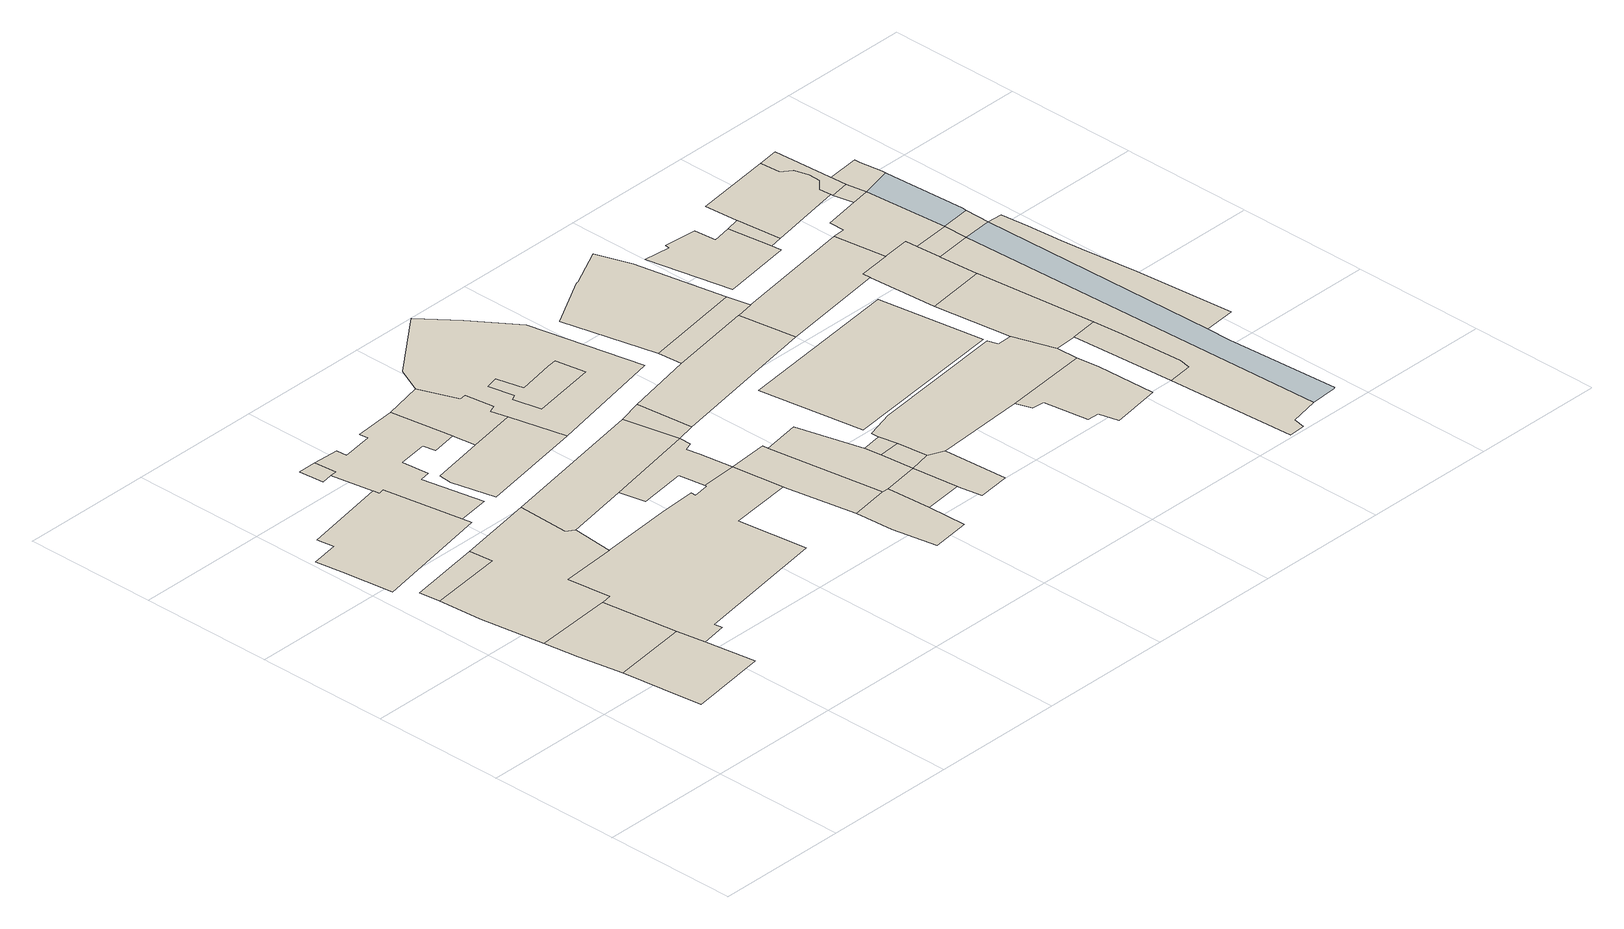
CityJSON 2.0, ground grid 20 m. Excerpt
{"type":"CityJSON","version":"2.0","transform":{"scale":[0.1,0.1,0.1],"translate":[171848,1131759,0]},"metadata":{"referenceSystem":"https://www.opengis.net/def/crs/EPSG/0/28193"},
"CityObjects":{
"building1":{"type":"Building","attributes":{"time":{"estimatedStart":{"year":1841},"estimatedEnd":{"year":1938}},"material":{"value":"dressed stone","sources":[{"name":"Amiran Atlas, sheet 11, map 4.2","type":"Secondary cartographic source"}],"paradata":{"author":"Beatrice Vaienti","date":"29-05-2023","version":0}},"numberOfFloors":{"value":"3","sources":[{"name":"Amiran Atlas, sheet 12, map 4.3","type":"Secondary cartographic source"}],"paradata":{"type":"user","author":"Beatrice Vaienti","date":"29-05-2023","comments":"In the atlas the value is \"1-3\", we have chosen a random value between 1 and 3 assigning a higher probability to 1 and 2 floors, respectively p=[0.35,0.35,0.3] for 1, 2, 3 floors","version":0}},"roof":{"type":{"value":"flat","paradata":{"type":"user","author":"Beatrice Vaienti","date":"29-05-2023","version":0}}},"updatedGeometry":true},"geometry":[{"type":"MultiSurface","lod":"0","boundaries":[[[0,1,2,3,4,5]]]}]},
"building2":{"type":"Building","attributes":{"time":{"estimatedStart":{"year":1841},"estimatedEnd":{"year":1938}},"material":{"value":"dressed stone","sources":[{"name":"Amiran Atlas, sheet 11, map 4.2","type":"Secondary cartographic source"}],"paradata":{"author":"Beatrice Vaienti","date":"29-05-2023","version":0}},"numberOfFloors":{"value":"3","sources":[{"name":"Amiran Atlas, sheet 12, map 4.3","type":"Secondary cartographic source"}],"paradata":{"type":"user","author":"Beatrice Vaienti","date":"29-05-2023","comments":"In the atlas the value is \"1-3\", we have chosen a random value between 1 and 3 assigning a higher probability to 1 and 2 floors, respectively p=[0.35,0.35,0.3] for 1, 2, 3 floors","version":0}},"roof":{"type":{"value":"gable","paradata":{"type":"user","author":"Beatrice Vaienti","date":"29-05-2023","comments":"In the Atlas the value is reported is 'gabled (tiles)', however it is not clear whether it refers to a hip or a gable roof. Therefore we assigned a random value between the two.","version":0}}},"updatedGeometry":true},"geometry":[{"type":"MultiSurface","lod":"0","boundaries":[[[6,7,3,2,8]]]}]},
"building3":{"type":"Building","attributes":{"time":{"estimatedStart":{"year":1841},"estimatedEnd":{"year":1938}},"material":{"value":"dressed stone","sources":[{"name":"Amiran Atlas, sheet 11, map 4.2","type":"Secondary cartographic source"}],"paradata":{"author":"Beatrice Vaienti","date":"29-05-2023","version":0}},"numberOfFloors":{"value":"1","sources":[{"name":"Amiran Atlas, sheet 12, map 4.3","type":"Secondary cartographic source"}],"paradata":{"type":"user","author":"Beatrice Vaienti","date":"29-05-2023","comments":"In the atlas the value is \"1-3\", we have chosen a random value between 1 and 3 assigning a higher probability to 1 and 2 floors, respectively p=[0.35,0.35,0.3] for 1, 2, 3 floors","version":0}},"roof":{"type":{"value":"flat","paradata":{"type":"user","author":"Beatrice Vaienti","date":"29-05-2023","version":0}}},"updatedGeometry":true},"geometry":[{"type":"MultiSurface","lod":"0","boundaries":[[[9,10,11,12]]]}]},
"building4":{"type":"Building","attributes":{"time":{"estimatedStart":{"year":1841},"estimatedEnd":{"year":1938}},"material":{"value":"dressed stone","sources":[{"name":"Amiran Atlas, sheet 11, map 4.2","type":"Secondary cartographic source"}],"paradata":{"author":"Beatrice Vaienti","date":"29-05-2023","version":0}},"numberOfFloors":{"value":"2","sources":[{"name":"Amiran Atlas, sheet 12, map 4.3","type":"Secondary cartographic source"}],"paradata":{"type":"user","author":"Beatrice Vaienti","date":"29-05-2023","comments":"In the atlas the value is \"1-3\", we have chosen a random value between 1 and 3 assigning a higher probability to 1 and 2 floors, respectively p=[0.35,0.35,0.3] for 1, 2, 3 floors","version":0}},"roof":{"type":{"value":"flat","paradata":{"type":"user","author":"Beatrice Vaienti","date":"29-05-2023","version":0}}},"updatedGeometry":true},"geometry":[{"type":"MultiSurface","lod":"0","boundaries":[[[13,14,15,16,17,18,19,20,21,22]]]}]},
"building5":{"type":"Building","attributes":{"time":{"estimatedStart":{"year":1841},"estimatedEnd":{"year":1938}},"material":{"value":"dressed stone","sources":[{"name":"Amiran Atlas, sheet 11, map 4.2","type":"Secondary cartographic source"}],"paradata":{"author":"Beatrice Vaienti","date":"29-05-2023","version":0}},"numberOfFloors":{"value":"2","sources":[{"name":"Amiran Atlas, sheet 12, map 4.3","type":"Secondary cartographic source"}],"paradata":{"type":"user","author":"Beatrice Vaienti","date":"29-05-2023","comments":"In the atlas the value is \"1-3\", we have chosen a random value between 1 and 3 assigning a higher probability to 1 and 2 floors, respectively p=[0.35,0.35,0.3] for 1, 2, 3 floors","version":0}},"roof":{"type":{"value":"flat","paradata":{"type":"user","author":"Beatrice Vaienti","date":"29-05-2023","version":0}}},"updatedGeometry":true},"geometry":[{"type":"MultiSurface","lod":"0","boundaries":[[[8,23,24,25,26,27,28,12,11,10,29,6]]]}]},
"building6":{"type":"Building","attributes":{"time":{"estimatedStart":{"year":1841},"estimatedEnd":{"year":1938}},"material":{"value":"dressed stone","sources":[{"name":"Amiran Atlas, sheet 11, map 4.2","type":"Secondary cartographic source"}],"paradata":{"author":"Beatrice Vaienti","date":"29-05-2023","version":0}},"numberOfFloors":{"value":"3","sources":[{"name":"Amiran Atlas, sheet 12, map 4.3","type":"Secondary cartographic source"}],"paradata":{"type":"user","author":"Beatrice Vaienti","date":"29-05-2023","comments":"In the atlas the value is \"1-3\", we have chosen a random value between 1 and 3 assigning a higher probability to 1 and 2 floors, respectively p=[0.35,0.35,0.3] for 1, 2, 3 floors","version":0}},"roof":{"type":{"value":"flat","paradata":{"type":"user","author":"Beatrice Vaienti","date":"29-05-2023","version":0}}},"updatedGeometry":true},"geometry":[{"type":"MultiSurface","lod":"0","boundaries":[[[30,31,32,33,34]]]}]},
"building7":{"type":"Building","attributes":{"time":{"estimatedStart":{"year":1841},"estimatedEnd":{"year":1938}},"material":{"value":"dressed stone","sources":[{"name":"Amiran Atlas, sheet 11, map 4.2","type":"Secondary cartographic source"}],"paradata":{"author":"Beatrice Vaienti","date":"29-05-2023","version":0}},"numberOfFloors":{"value":"2","sources":[{"name":"Amiran Atlas, sheet 12, map 4.3","type":"Secondary cartographic source"}],"paradata":{"type":"user","author":"Beatrice Vaienti","date":"29-05-2023","comments":"In the atlas the value is \"1-3\", we have chosen a random value between 1 and 3 assigning a higher probability to 1 and 2 floors, respectively p=[0.35,0.35,0.3] for 1, 2, 3 floors","version":0}},"roof":{"type":{"value":"hip","paradata":{"type":"user","author":"Beatrice Vaienti","date":"29-05-2023","comments":"In the Atlas the value is reported is 'gabled (tiles)', however it is not clear whether it refers to a hip or a gable roof. Therefore we assigned a random value between the two.","version":0}}},"updatedGeometry":true},"geometry":[{"type":"MultiSurface","lod":"0","boundaries":[[[35,36,37,38,39,40,41,42,43,44,25,24,23,8,2,1,45]]]}]},
"building8":{"type":"Building","attributes":{"time":{"estimatedStart":{"year":1841},"estimatedEnd":{"year":1938}},"material":{"value":"dressed stone","sources":[{"name":"Amiran Atlas, sheet 11, map 4.2","type":"Secondary cartographic source"}],"paradata":{"author":"Beatrice Vaienti","date":"29-05-2023","version":0}},"numberOfFloors":{"value":"2","sources":[{"name":"Amiran Atlas, sheet 12, map 4.3","type":"Secondary cartographic source"}],"paradata":{"type":"user","author":"Beatrice Vaienti","date":"29-05-2023","comments":"In the atlas the value is \"1-3\", we have chosen a random value between 1 and 3 assigning a higher probability to 1 and 2 floors, respectively p=[0.35,0.35,0.3] for 1, 2, 3 floors","version":0}},"roof":{"type":{"value":"flat","paradata":{"type":"user","author":"Beatrice Vaienti","date":"29-05-2023","version":0}}},"updatedGeometry":true},"geometry":[{"type":"MultiSurface","lod":"0","boundaries":[[[46,47,48,34,33,32,16,15,14,13,49,50,51,52,53,54,55,56,57]]]}]},
"building9":{"type":"Building","attributes":{"time":{"estimatedStart":{"year":1841},"estimatedEnd":{"year":1938}},"material":{"value":"dressed stone","sources":[{"name":"Amiran Atlas, sheet 11, map 4.2","type":"Secondary cartographic source"}],"paradata":{"author":"Beatrice Vaienti","date":"29-05-2023","version":0}},"numberOfFloors":{"value":"1","sources":[{"name":"Amiran Atlas, sheet 12, map 4.3","type":"Secondary cartographic source"}],"paradata":{"type":"user","author":"Beatrice Vaienti","date":"29-05-2023","comments":"In the atlas the value is \"1-3\", we have chosen a random value between 1 and 3 assigning a higher probability to 1 and 2 floors, respectively p=[0.35,0.35,0.3] for 1, 2, 3 floors","version":0}},"roof":{"type":{"value":"domed","paradata":{"type":"user","author":"Beatrice Vaienti","date":"29-05-2023","version":0}}},"updatedGeometry":true},"geometry":[{"type":"MultiSurface","lod":"0","boundaries":[[[58,59,60,61,62,63]]]}]},
"building10":{"type":"Building","attributes":{"time":{"estimatedStart":{"year":1841},"estimatedEnd":{"year":1938}},"material":{"value":"dressed stone","sources":[{"name":"Amiran Atlas, sheet 11, map 4.2","type":"Secondary cartographic source"}],"paradata":{"author":"Beatrice Vaienti","date":"29-05-2023","version":0}},"numberOfFloors":{"value":"3","sources":[{"name":"Amiran Atlas, sheet 12, map 4.3","type":"Secondary cartographic source"}],"paradata":{"type":"user","author":"Beatrice Vaienti","date":"29-05-2023","comments":"In the atlas the value is \"1-3\", we have chosen a random value between 1 and 3 assigning a higher probability to 1 and 2 floors, respectively p=[0.35,0.35,0.3] for 1, 2, 3 floors","version":0}},"roof":{"type":{"value":"gable","paradata":{"type":"user","author":"Beatrice Vaienti","date":"29-05-2023","comments":"In the Atlas the value is reported is 'gabled (tiles)', however it is not clear whether it refers to a hip or a gable roof. Therefore we assigned a random value between the two.","version":0}}},"updatedGeometry":true},"geometry":[{"type":"MultiSurface","lod":"0","boundaries":[[[28,27,26,64,65,66]]]}]},
"building11":{"type":"Building","attributes":{"time":{"estimatedStart":{"year":1841},"estimatedEnd":{"year":1938}},"material":{"value":"dressed stone","sources":[{"name":"Amiran Atlas, sheet 11, map 4.2","type":"Secondary cartographic source"}],"paradata":{"author":"Beatrice Vaienti","date":"29-05-2023","version":0}},"numberOfFloors":{"value":"3","sources":[{"name":"Amiran Atlas, sheet 12, map 4.3","type":"Secondary cartographic source"}],"paradata":{"type":"user","author":"Beatrice Vaienti","date":"29-05-2023","comments":"In the atlas the value is \"1-3\", we have chosen a random value between 1 and 3 assigning a higher probability to 1 and 2 floors, respectively p=[0.35,0.35,0.3] for 1, 2, 3 floors","version":0}},"roof":{"type":{"value":"flat","paradata":{"type":"user","author":"Beatrice Vaienti","date":"29-05-2023","version":0}}},"updatedGeometry":true},"geometry":[{"type":"MultiSurface","lod":"0","boundaries":[[[67,65,64,68,69,40,39,70,71]]]}]},
"building12":{"type":"Building","attributes":{"time":{"estimatedStart":{"year":1841},"estimatedEnd":{"year":1938}},"material":{"value":"dressed stone","sources":[{"name":"Amiran Atlas, sheet 11, map 4.2","type":"Secondary cartographic source"}],"paradata":{"author":"Beatrice Vaienti","date":"29-05-2023","version":0}},"numberOfFloors":{"value":"1","sources":[{"name":"Amiran Atlas, sheet 12, map 4.3","type":"Secondary cartographic source"}],"paradata":{"type":"user","author":"Beatrice Vaienti","date":"29-05-2023","comments":"In the atlas the value is \"1-3\", we have chosen a random value between 1 and 3 assigning a higher probability to 1 and 2 floors, respectively p=[0.35,0.35,0.3] for 1, 2, 3 floors","version":0}},"roof":{"type":{"value":"domed","paradata":{"type":"user","author":"Beatrice Vaienti","date":"29-05-2023","version":0}}},"updatedGeometry":true},"geometry":[{"type":"MultiSurface","lod":"0","boundaries":[[[72,56,55,60,59,73,74,75,76]]]}]},
"building13":{"type":"Building","attributes":{"time":{"estimatedStart":{"year":1841},"estimatedEnd":{"year":1938}},"material":{"value":"dressed stone","sources":[{"name":"Amiran Atlas, sheet 11, map 4.2","type":"Secondary cartographic source"}],"paradata":{"author":"Beatrice Vaienti","date":"29-05-2023","version":0}},"numberOfFloors":{"value":"2","sources":[{"name":"Amiran Atlas, sheet 12, map 4.3","type":"Secondary cartographic source"}],"paradata":{"type":"user","author":"Beatrice Vaienti","date":"29-05-2023","comments":"In the atlas the value is \"1-3\", we have chosen a random value between 1 and 3 assigning a higher probability to 1 and 2 floors, respectively p=[0.35,0.35,0.3] for 1, 2, 3 floors","version":0}},"roof":{"type":{"value":"hip","paradata":{"type":"user","author":"Beatrice Vaienti","date":"29-05-2023","comments":"In the Atlas the value is reported is 'gabled (tiles)', however it is not clear whether it refers to a hip or a gable roof. Therefore we assigned a random value between the two.","version":0}}},"updatedGeometry":true},"geometry":[{"type":"MultiSurface","lod":"0","boundaries":[[[77,78,79,80,81,82,83]]]}]},
"building14":{"type":"Building","attributes":{"time":{"estimatedStart":{"year":1841},"estimatedEnd":{"year":1938}},"material":{"value":"dressed stone","sources":[{"name":"Amiran Atlas, sheet 11, map 4.2","type":"Secondary cartographic source"}],"paradata":{"author":"Beatrice Vaienti","date":"29-05-2023","version":0}},"numberOfFloors":{"value":"2","sources":[{"name":"Amiran Atlas, sheet 12, map 4.3","type":"Secondary cartographic source"}],"paradata":{"type":"user","author":"Beatrice Vaienti","date":"29-05-2023","comments":"In the atlas the value is \"1-3\", we have chosen a random value between 1 and 3 assigning a higher probability to 1 and 2 floors, respectively p=[0.35,0.35,0.3] for 1, 2, 3 floors","version":0}},"roof":{"type":{"value":"flat","paradata":{"type":"user","author":"Beatrice Vaienti","date":"29-05-2023","version":0}}},"updatedGeometry":true},"geometry":[{"type":"MultiSurface","lod":"0","boundaries":[[[84,39,38,83,82,85]]]}]},
"building15":{"type":"Building","attributes":{"time":{"estimatedStart":{"year":1841},"estimatedEnd":{"year":1938}},"material":{"value":"dressed stone","sources":[{"name":"Amiran Atlas, sheet 11, map 4.2","type":"Secondary cartographic source"}],"paradata":{"author":"Beatrice Vaienti","date":"29-05-2023","version":0}},"numberOfFloors":{"value":"2","sources":[{"name":"Amiran Atlas, sheet 12, map 4.3","type":"Secondary cartographic source"}],"paradata":{"type":"user","author":"Beatrice Vaienti","date":"29-05-2023","comments":"In the atlas the value is \"1-3\", we have chosen a random value between 1 and 3 assigning a higher probability to 1 and 2 floors, respectively p=[0.35,0.35,0.3] for 1, 2, 3 floors","version":0}},"roof":{"type":{"value":"hip","paradata":{"type":"user","author":"Beatrice Vaienti","date":"29-05-2023","comments":"In the Atlas the value is reported is 'gabled (tiles)', however it is not clear whether it refers to a hip or a gable roof. Therefore we assigned a random value between the two.","version":0}}},"updatedGeometry":true},"geometry":[{"type":"MultiSurface","lod":"0","boundaries":[[[65,86,87,66]]]}]},
"building16":{"type":"Building","attributes":{"time":{"estimatedStart":{"year":1841},"estimatedEnd":{"year":1938}},"material":{"value":"dressed stone","sources":[{"name":"Amiran Atlas, sheet 11, map 4.2","type":"Secondary cartographic source"}],"paradata":{"author":"Beatrice Vaienti","date":"29-05-2023","version":0}},"numberOfFloors":{"value":"1","sources":[{"name":"Amiran Atlas, sheet 12, map 4.3","type":"Secondary cartographic source"}],"paradata":{"type":"user","author":"Beatrice Vaienti","date":"29-05-2023","comments":"In the atlas the value is \"1-3\", we have chosen a random value between 1 and 3 assigning a higher probability to 1 and 2 floors, respectively p=[0.35,0.35,0.3] for 1, 2, 3 floors","version":0}},"roof":{"type":{"value":"gable","paradata":{"type":"user","author":"Beatrice Vaienti","date":"29-05-2023","comments":"In the Atlas the value is reported is 'gabled (tiles)', however it is not clear whether it refers to a hip or a gable roof. Therefore we assigned a random value between the two.","version":0}}},"updatedGeometry":true},"geometry":[{"type":"MultiSurface","lod":"0","boundaries":[[[88,81,80,89]]]}]},
"building17":{"type":"Building","attributes":{"time":{"estimatedStart":{"year":1841},"estimatedEnd":{"year":1938}},"material":{"value":"dressed stone","sources":[{"name":"Amiran Atlas, sheet 11, map 4.2","type":"Secondary cartographic source"}],"paradata":{"author":"Beatrice Vaienti","date":"29-05-2023","version":0}},"numberOfFloors":{"value":"2","sources":[{"name":"Amiran Atlas, sheet 12, map 4.3","type":"Secondary cartographic source"}],"paradata":{"type":"user","author":"Beatrice Vaienti","date":"29-05-2023","comments":"In the atlas the value is \"1-3\", we have chosen a random value between 1 and 3 assigning a higher probability to 1 and 2 floors, respectively p=[0.35,0.35,0.3] for 1, 2, 3 floors","version":0}},"roof":{"type":{"value":"domed","paradata":{"type":"user","author":"Beatrice Vaienti","date":"29-05-2023","version":0}}},"updatedGeometry":true},"geometry":[{"type":"MultiSurface","lod":"0","boundaries":[[[90,91,92,93,94,95,96,97,98]]]}]},
"building18":{"type":"Building","attributes":{"time":{"estimatedStart":{"year":1841},"estimatedEnd":{"year":1938}},"material":{"value":"dressed stone","sources":[{"name":"Amiran Atlas, sheet 11, map 4.2","type":"Secondary cartographic source"}],"paradata":{"author":"Beatrice Vaienti","date":"29-05-2023","version":0}},"numberOfFloors":{"value":"3","sources":[{"name":"Amiran Atlas, sheet 12, map 4.3","type":"Secondary cartographic source"}],"paradata":{"type":"user","author":"Beatrice Vaienti","date":"29-05-2023","comments":"In the atlas the value is \"1-3\", we have chosen a random value between 1 and 3 assigning a higher probability to 1 and 2 floors, respectively p=[0.35,0.35,0.3] for 1, 2, 3 floors","version":0}},"roof":{"type":{"value":"flat","paradata":{"type":"user","author":"Beatrice Vaienti","date":"29-05-2023","version":0}}},"updatedGeometry":true},"geometry":[{"type":"MultiSurface","lod":"0","boundaries":[[[85,82,81,88,99,100,101]]]}]},
"building19":{"type":"Building","attributes":{"time":{"estimatedStart":{"year":1841},"estimatedEnd":{"year":1938}},"material":{"value":"dressed stone","sources":[{"name":"Amiran Atlas, sheet 11, map 4.2","type":"Secondary cartographic source"}],"paradata":{"author":"Beatrice Vaienti","date":"29-05-2023","version":0}},"numberOfFloors":{"value":"3","sources":[{"name":"Amiran Atlas, sheet 12, map 4.3","type":"Secondary cartographic source"}],"paradata":{"type":"user","author":"Beatrice Vaienti","date":"29-05-2023","comments":"In the atlas the value is \"1-3\", we have chosen a random value between 1 and 3 assigning a higher probability to 1 and 2 floors, respectively p=[0.35,0.35,0.3] for 1, 2, 3 floors","version":0}},"roof":{"type":{"value":"domed","paradata":{"type":"user","author":"Beatrice Vaienti","date":"29-05-2023","version":0}}},"updatedGeometry":true},"geometry":[{"type":"MultiSurface","lod":"0","boundaries":[[[75,74,73,59,58,102,103,104,105,106,72,76]]]}]},
"building20":{"type":"Building","attributes":{"time":{"estimatedStart":{"year":1841},"estimatedEnd":{"year":1938}},"material":{"value":"dressed stone","sources":[{"name":"Amiran Atlas, sheet 11, map 4.2","type":"Secondary cartographic source"}],"paradata":{"author":"Beatrice Vaienti","date":"29-05-2023","version":0}},"numberOfFloors":{"value":"1","sources":[{"name":"Amiran Atlas, sheet 12, map 4.3","type":"Secondary cartographic source"}],"paradata":{"type":"user","author":"Beatrice Vaienti","date":"29-05-2023","comments":"In the atlas the value is \"1-3\", we have chosen a random value between 1 and 3 assigning a higher probability to 1 and 2 floors, respectively p=[0.35,0.35,0.3] for 1, 2, 3 floors","version":0}},"roof":{"type":{"value":"flat","paradata":{"type":"user","author":"Beatrice Vaienti","date":"29-05-2023","version":0}}},"updatedGeometry":true},"geometry":[{"type":"MultiSurface","lod":"0","boundaries":[[[88,89,107,108,109,110]]]}]},
"building21":{"type":"Building","attributes":{"time":{"estimatedStart":{"year":1841},"estimatedEnd":{"year":1938}},"material":{"value":"dressed stone","sources":[{"name":"Amiran Atlas, sheet 11, map 4.2","type":"Secondary cartographic source"}],"paradata":{"author":"Beatrice Vaienti","date":"29-05-2023","version":0}},"numberOfFloors":{"value":"3","sources":[{"name":"Amiran Atlas, sheet 12, map 4.3","type":"Secondary cartographic source"}],"paradata":{"type":"user","author":"Beatrice Vaienti","date":"29-05-2023","comments":"In the atlas the value is \"1-3\", we have chosen a random value between 1 and 3 assigning a higher probability to 1 and 2 floors, respectively p=[0.35,0.35,0.3] for 1, 2, 3 floors","version":0}},"roof":{"type":{"value":"flat","paradata":{"type":"user","author":"Beatrice Vaienti","date":"29-05-2023","version":0}}},"updatedGeometry":true},"geometry":[{"type":"MultiSurface","lod":"0","boundaries":[[[111,99,88,110]]]}]},
"building22":{"type":"Building","attributes":{"time":{"estimatedStart":{"year":1841},"estimatedEnd":{"year":1938}},"material":{"value":"dressed stone","sources":[{"name":"Amiran Atlas, sheet 11, map 4.2","type":"Secondary cartographic source"}],"paradata":{"author":"Beatrice Vaienti","date":"29-05-2023","version":0}},"numberOfFloors":{"value":"1","sources":[{"name":"Amiran Atlas, sheet 12, map 4.3","type":"Secondary cartographic source"}],"paradata":{"type":"user","author":"Beatrice Vaienti","date":"29-05-2023","comments":"In the atlas the value is \"1-3\", we have chosen a random value between 1 and 3 assigning a higher probability to 1 and 2 floors, respectively p=[0.35,0.35,0.3] for 1, 2, 3 floors","version":0}},"roof":{"type":{"value":"flat","paradata":{"type":"user","author":"Beatrice Vaienti","date":"29-05-2023","version":0}}},"updatedGeometry":true},"geometry":[{"type":"MultiSurface","lod":"0","boundaries":[[[100,99,111,112]]]}]},
"building23":{"type":"Building","attributes":{"time":{"estimatedStart":{"year":1841},"estimatedEnd":{"year":1938}},"material":{"value":"dressed stone","sources":[{"name":"Amiran Atlas, sheet 11, map 4.2","type":"Secondary cartographic source"}],"paradata":{"author":"Beatrice Vaienti","date":"29-05-2023","version":0}},"numberOfFloors":{"value":"2","sources":[{"name":"Amiran Atlas, sheet 12, map 4.3","type":"Secondary cartographic source"}],"paradata":{"type":"user","author":"Beatrice Vaienti","date":"29-05-2023","comments":"In the atlas the value is \"1-3\", we have chosen a random value between 1 and 3 assigning a higher probability to 1 and 2 floors, respectively p=[0.35,0.35,0.3] for 1, 2, 3 floors","version":0}},"roof":{"type":{"value":"flat","paradata":{"type":"user","author":"Beatrice Vaienti","date":"29-05-2023","version":0}}},"updatedGeometry":true},"geometry":[{"type":"MultiSurface","lod":"0","boundaries":[[[113,87,86,114,115]]]}]},
"building24":{"type":"Building","attributes":{"time":{"estimatedStart":{"year":1841},"estimatedEnd":{"year":1938}},"material":{"paradata":{"version":0}},"numberOfFloors":{"value":"2","sources":[{"name":"Amiran Atlas, sheet 12, map 4.3","type":"Secondary cartographic source"}],"paradata":{"type":"user","author":"Beatrice Vaienti","date":"29-05-2023","comments":"In the atlas the value is \"1-3\", we have chosen a random value between 1 and 3 assigning a higher probability to 1 and 2 floors, respectively p=[0.35,0.35,0.3] for 1, 2, 3 floors","version":0}},"roof":{"type":{"value":"flat","paradata":{"type":"user","author":"Beatrice Vaienti","date":"29-05-2023","version":0}}},"updatedGeometry":true},"geometry":[{"type":"MultiSurface","lod":"0","boundaries":[[[113,115,116,117,118]]]}]},
"building25":{"type":"Building","attributes":{"time":{"estimatedStart":{"year":1841},"estimatedEnd":{"year":1938}},"material":{"value":"dressed stone","sources":[{"name":"Amiran Atlas, sheet 11, map 4.2","type":"Secondary cartographic source"}],"paradata":{"author":"Beatrice Vaienti","date":"29-05-2023","version":0}},"numberOfFloors":{"value":"2","sources":[{"name":"Amiran Atlas, sheet 12, map 4.3","type":"Secondary cartographic source"}],"paradata":{"type":"user","author":"Beatrice Vaienti","date":"29-05-2023","comments":"In the atlas the value is \"1-3\", we have chosen a random value between 1 and 3 assigning a higher probability to 1 and 2 floors, respectively p=[0.35,0.35,0.3] for 1, 2, 3 floors","version":0}},"roof":{"type":{"value":"hip","paradata":{"type":"user","author":"Beatrice Vaienti","date":"29-05-2023","comments":"In the Atlas the value is reported is 'gabled (tiles)', however it is not clear whether it refers to a hip or a gable roof. Therefore we assigned a random value between the two.","version":0}}},"updatedGeometry":true},"geometry":[{"type":"MultiSurface","lod":"0","boundaries":[[[119,120,118,117,121,122,123]]]}]},
"building26":{"type":"Building","attributes":{"time":{"estimatedStart":{"year":1841},"estimatedEnd":{"year":1938}},"material":{"value":"dressed stone","sources":[{"name":"Amiran Atlas, sheet 11, map 4.2","type":"Secondary cartographic source"}],"paradata":{"author":"Beatrice Vaienti","date":"29-05-2023","version":0}},"numberOfFloors":{"value":"2","sources":[{"name":"Amiran Atlas, sheet 12, map 4.3","type":"Secondary cartographic source"}],"paradata":{"type":"user","author":"Beatrice Vaienti","date":"29-05-2023","comments":"In the atlas the value is \"1-3\", we have chosen a random value between 1 and 3 assigning a higher probability to 1 and 2 floors, respectively p=[0.35,0.35,0.3] for 1, 2, 3 floors","version":0}},"roof":{"type":{"value":"flat","paradata":{"type":"user","author":"Beatrice Vaienti","date":"29-05-2023","version":0}}},"updatedGeometry":true},"geometry":[{"type":"MultiSurface","lod":"0","boundaries":[[[112,111,110,109,124,125,126,127,128,129,130,131,132]]]}]},
"building27":{"type":"Building","attributes":{"time":{"estimatedStart":{"year":1841},"estimatedEnd":{"year":1938}},"material":{"value":"dressed stone","sources":[{"name":"Amiran Atlas, sheet 11, map 4.2","type":"Secondary cartographic source"}],"paradata":{"author":"Beatrice Vaienti","date":"29-05-2023","version":0}},"numberOfFloors":{"value":"2","sources":[{"name":"Amiran Atlas, sheet 12, map 4.3","type":"Secondary cartographic source"}],"paradata":{"type":"user","author":"Beatrice Vaienti","date":"29-05-2023","comments":"In the atlas the value is \"1-3\", we have chosen a random value between 1 and 3 assigning a higher probability to 1 and 2 floors, respectively p=[0.35,0.35,0.3] for 1, 2, 3 floors","version":0}},"roof":{"type":{"value":"domed","paradata":{"type":"user","author":"Beatrice Vaienti","date":"29-05-2023","version":0}}},"updatedGeometry":true},"geometry":[{"type":"MultiSurface","lod":"0","boundaries":[[[133,134,135,136]]]}]},
"building28":{"type":"Building","attributes":{"time":{"estimatedStart":{"year":1841},"estimatedEnd":{"year":1938}},"material":{"value":"dressed stone","sources":[{"name":"Amiran Atlas, sheet 11, map 4.2","type":"Secondary cartographic source"}],"paradata":{"author":"Beatrice Vaienti","date":"29-05-2023","version":0}},"numberOfFloors":{"value":"3","sources":[{"name":"Amiran Atlas, sheet 12, map 4.3","type":"Secondary cartographic source"}],"paradata":{"type":"user","author":"Beatrice Vaienti","date":"29-05-2023","comments":"In the atlas the value is \"1-3\", we have chosen a random value between 1 and 3 assigning a higher probability to 1 and 2 floors, respectively p=[0.35,0.35,0.3] for 1, 2, 3 floors","version":0}},"roof":{"type":{"value":"domed","paradata":{"type":"user","author":"Beatrice Vaienti","date":"29-05-2023","version":0}}},"updatedGeometry":true},"geometry":[{"type":"MultiSurface","lod":"0","boundaries":[[[137,138,139,125,124,140,141,142,143]]]}]},
"building29":{"type":"Building","attributes":{"time":{"estimatedStart":{"year":1841},"estimatedEnd":{"year":1938}},"material":{"value":"dressed stone","sources":[{"name":"Amiran Atlas, sheet 11, map 4.2","type":"Secondary cartographic source"}],"paradata":{"author":"Beatrice Vaienti","date":"29-05-2023","version":0}},"numberOfFloors":{"value":"2","sources":[{"name":"Amiran Atlas, sheet 12, map 4.3","type":"Secondary cartographic source"}],"paradata":{"type":"user","author":"Beatrice Vaienti","date":"29-05-2023","comments":"In the atlas the value is \"1-3\", we have chosen a random value between 1 and 3 assigning a higher probability to 1 and 2 floors, respectively p=[0.35,0.35,0.3] for 1, 2, 3 floors","version":0}},"roof":{"type":{"value":"gable","paradata":{"type":"user","author":"Beatrice Vaienti","date":"29-05-2023","comments":"In the Atlas the value is reported is 'gabled (tiles)', however it is not clear whether it refers to a hip or a gable roof. Therefore we assigned a random value between the two.","version":0}}},"updatedGeometry":true},"geometry":[{"type":"MultiSurface","lod":"0","boundaries":[[[114,144,145,146,147,116,115]]]}]},
"building30":{"type":"Building","attributes":{"time":{"estimatedStart":{"year":1841},"estimatedEnd":{"year":1938}},"material":{"value":"dressed stone","sources":[{"name":"Amiran Atlas, sheet 11, map 4.2","type":"Secondary cartographic source"}],"paradata":{"author":"Beatrice Vaienti","date":"29-05-2023","version":0}},"numberOfFloors":{"value":"2","sources":[{"name":"Amiran Atlas, sheet 12, map 4.3","type":"Secondary cartographic source"}],"paradata":{"type":"user","author":"Beatrice Vaienti","date":"29-05-2023","comments":"In the atlas the value is \"1-3\", we have chosen a random value between 1 and 3 assigning a higher probability to 1 and 2 floors, respectively p=[0.35,0.35,0.3] for 1, 2, 3 floors","version":0}},"roof":{"type":{"value":"flat","paradata":{"type":"user","author":"Beatrice Vaienti","date":"29-05-2023","version":0}}},"updatedGeometry":true},"geometry":[{"type":"MultiSurface","lod":"0","boundaries":[[[148,149,150,151,152,153,154,155,156]]]}]},
"building31":{"type":"Building","attributes":{"time":{"estimatedStart":{"year":1841},"estimatedEnd":{"year":1938}},"material":{"value":"dressed stone","sources":[{"name":"Amiran Atlas, sheet 11, map 4.2","type":"Secondary cartographic source"}],"paradata":{"author":"Beatrice Vaienti","date":"29-05-2023","version":0}},"numberOfFloors":{"value":"3","sources":[{"name":"Amiran Atlas, sheet 12, map 4.3","type":"Secondary cartographic source"}],"paradata":{"type":"user","author":"Beatrice Vaienti","date":"29-05-2023","comments":"In the atlas the value is \"1-3\", we have chosen a random value between 1 and 3 assigning a higher probability to 1 and 2 floors, respectively p=[0.35,0.35,0.3] for 1, 2, 3 floors","version":0}},"roof":{"type":{"value":"domed","paradata":{"type":"user","author":"Beatrice Vaienti","date":"29-05-2023","version":0}}},"updatedGeometry":true},"geometry":[{"type":"MultiSurface","lod":"0","boundaries":[[[157,158,159,160,161,162]]]}]},
"building32":{"type":"Building","attributes":{"time":{"estimatedStart":{"year":1841},"estimatedEnd":{"year":1938}},"material":{"value":"dressed stone","sources":[{"name":"Amiran Atlas, sheet 11, map 4.2","type":"Secondary cartographic source"}],"paradata":{"author":"Beatrice Vaienti","date":"29-05-2023","version":0}},"numberOfFloors":{"value":"1","sources":[{"name":"Amiran Atlas, sheet 12, map 4.3","type":"Secondary cartographic source"}],"paradata":{"type":"user","author":"Beatrice Vaienti","date":"29-05-2023","comments":"In the atlas the value is \"1-3\", we have chosen a random value between 1 and 3 assigning a higher probability to 1 and 2 floors, respectively p=[0.35,0.35,0.3] for 1, 2, 3 floors","version":0}},"roof":{"type":{"value":"flat","paradata":{"type":"user","author":"Beatrice Vaienti","date":"29-05-2023","version":0}}},"updatedGeometry":true},"geometry":[{"type":"MultiSurface","lod":"0","boundaries":[[[127,126,160,159,163,164]]]}]},
"building33":{"type":"Building","attributes":{"material":{"paradata":{"version":0}},"numberOfFloors":{"value":"1","paradata":{"type":"predicted","date":"05-06-2023","comments":"Random Forest Classifier","version":0}},"roof":{"type":{"value":"flat","paradata":{"type":"predicted","date":"05-06-2023","comments":"Random Forest Classifier","version":0}}},"updatedGeometry":true},"geometry":[{"type":"MultiSurface","lod":"0","boundaries":[[[153,165,166,154]]]}]},
"building34":{"type":"Building","attributes":{"time":{"estimatedStart":{"year":1841},"estimatedEnd":{"year":1938}},"material":{"value":"dressed stone","sources":[{"name":"Amiran Atlas, sheet 11, map 4.2","type":"Secondary cartographic source"}],"paradata":{"author":"Beatrice Vaienti","date":"29-05-2023","version":0}},"numberOfFloors":{"value":"1","sources":[{"name":"Amiran Atlas, sheet 12, map 4.3","type":"Secondary cartographic source"}],"paradata":{"type":"user","author":"Beatrice Vaienti","date":"29-05-2023","comments":"In the atlas the value is \"1-3\", we have chosen a random value between 1 and 3 assigning a higher probability to 1 and 2 floors, respectively p=[0.35,0.35,0.3] for 1, 2, 3 floors","version":0}},"roof":{"type":{"value":"flat","paradata":{"type":"user","author":"Beatrice Vaienti","date":"29-05-2023","version":0}}},"updatedGeometry":true},"geometry":[{"type":"MultiSurface","lod":"0","boundaries":[[[161,167,168,169,170,171,172,173,163,159,158,157,162]]]}]},
"building35":{"type":"Building","attributes":{"time":{"estimatedStart":{"year":1841},"estimatedEnd":{"year":1938}},"material":{"value":"dressed stone","sources":[{"name":"Amiran Atlas, sheet 11, map 4.2","type":"Secondary cartographic source"}],"paradata":{"author":"Beatrice Vaienti","date":"29-05-2023","version":0}},"numberOfFloors":{"value":"2","sources":[{"name":"Amiran Atlas, sheet 12, map 4.3","type":"Secondary cartographic source"}],"paradata":{"type":"user","author":"Beatrice Vaienti","date":"29-05-2023","comments":"In the atlas the value is \"1-3\", we have chosen a random value between 1 and 3 assigning a higher probability to 1 and 2 floors, respectively p=[0.35,0.35,0.3] for 1, 2, 3 floors","version":0}},"roof":{"type":{"value":"domed","paradata":{"type":"user","author":"Beatrice Vaienti","date":"29-05-2023","version":0}}},"updatedGeometry":true},"geometry":[{"type":"MultiSurface","lod":"0","boundaries":[[[145,144,164,163,173,174,175,146]]]}]},
"object1":{"type":"GenericCityObject","attributes":{"time":{"estimatedStart":{"year":1841},"estimatedEnd":{"year":1938}},"material":{"paradata":{"version":0}},"numberOfFloors":{"value":"2","sources":[{"name":"Amiran Atlas, sheet 12, map 4.3","type":"Secondary cartographic source"}],"paradata":{"type":"user","author":"Beatrice Vaienti","date":"29-05-2023","comments":"In the atlas the value is \"1-3\", we have chosen a random value between 1 and 3 assigning a higher probability to 1 and 2 floors, respectively p=[0.35,0.35,0.3] for 1, 2, 3 floors","version":0}},"roof":{"type":{"value":"hip","paradata":{"type":"user","author":"Beatrice Vaienti","date":"29-05-2023","comments":"In the Atlas the value is reported is 'gabled (tiles)', however it is not clear whether it refers to a hip or a gable roof. Therefore we assigned a random value between the two.","version":0}}},"updatedGeometry":true},"geometry":[{"type":"MultiSurface","lod":"0","boundaries":[[[170,176,177,178,179,180,172,171]]]}]},
"building36":{"type":"Building","attributes":{"time":{"estimatedStart":{"year":1841},"estimatedEnd":{"year":1938}},"material":{"value":"dressed stone","sources":[{"name":"Amiran Atlas, sheet 11, map 4.2","type":"Secondary cartographic source"}],"paradata":{"author":"Beatrice Vaienti","date":"29-05-2023","version":0}},"numberOfFloors":{"value":"2","sources":[{"name":"Amiran Atlas, sheet 12, map 4.3","type":"Secondary cartographic source"}],"paradata":{"type":"user","author":"Beatrice Vaienti","date":"29-05-2023","comments":"In the atlas the value is \"1-3\", we have chosen a random value between 1 and 3 assigning a higher probability to 1 and 2 floors, respectively p=[0.35,0.35,0.3] for 1, 2, 3 floors","version":0}},"roof":{"type":{"value":"domed","paradata":{"type":"user","author":"Beatrice Vaienti","date":"29-05-2023","version":0}}},"updatedGeometry":true},"geometry":[{"type":"MultiSurface","lod":"0","boundaries":[[[181,182,183,166,165,184,185,186,187,188]]]}]},
"building37":{"type":"Building","attributes":{"time":{"estimatedStart":{"year":1841},"estimatedEnd":{"year":1938}},"material":{"value":"dressed stone","sources":[{"name":"Amiran Atlas, sheet 11, map 4.2","type":"Secondary cartographic source"}],"paradata":{"author":"Beatrice Vaienti","date":"29-05-2023","version":0}},"numberOfFloors":{"value":"1","sources":[{"name":"Amiran Atlas, sheet 12, map 4.3","type":"Secondary cartographic source"}],"paradata":{"type":"user","author":"Beatrice Vaienti","date":"29-05-2023","comments":"In the atlas the value is \"1-3\", we have chosen a random value between 1 and 3 assigning a higher probability to 1 and 2 floors, respectively p=[0.35,0.35,0.3] for 1, 2, 3 floors","version":0}},"roof":{"type":{"value":"domed","paradata":{"type":"user","author":"Beatrice Vaienti","date":"29-05-2023","version":0}}},"updatedGeometry":true},"geometry":[{"type":"MultiSurface","lod":"0","boundaries":[[[189,147,146,175,174,190,191,192,193]]]}]},
"building38":{"type":"Building","attributes":{"time":{"estimatedStart":{"year":1841},"estimatedEnd":{"year":1938}},"material":{"value":"dressed stone","sources":[{"name":"Amiran Atlas, sheet 11, map 4.2","type":"Secondary cartographic source"}],"paradata":{"author":"Beatrice Vaienti","date":"29-05-2023","version":0}},"numberOfFloors":{"value":"3","sources":[{"name":"Amiran Atlas, sheet 12, map 4.3","type":"Secondary cartographic source"}],"paradata":{"type":"user","author":"Beatrice Vaienti","date":"29-05-2023","comments":"In the atlas the value is \"1-3\", we have chosen a random value between 1 and 3 assigning a higher probability to 1 and 2 floors, respectively p=[0.35,0.35,0.3] for 1, 2, 3 floors","version":0}},"roof":{"type":{"value":"domed","paradata":{"type":"user","author":"Beatrice Vaienti","date":"29-05-2023","version":0}}},"updatedGeometry":true},"geometry":[{"type":"MultiSurface","lod":"0","boundaries":[[[173,172,190,174]]]}]},
"building39":{"type":"Building","attributes":{"time":{"estimatedStart":{"year":1841},"estimatedEnd":{"year":1938}},"material":{"value":"dressed stone","sources":[{"name":"Amiran Atlas, sheet 11, map 4.2","type":"Secondary cartographic source"}],"paradata":{"author":"Beatrice Vaienti","date":"29-05-2023","version":0}},"numberOfFloors":{"value":"2","sources":[{"name":"Amiran Atlas, sheet 12, map 4.3","type":"Secondary cartographic source"}],"paradata":{"type":"user","author":"Beatrice Vaienti","date":"29-05-2023","comments":"In the atlas the value is \"1-3\", we have chosen a random value between 1 and 3 assigning a higher probability to 1 and 2 floors, respectively p=[0.35,0.35,0.3] for 1, 2, 3 floors","version":0}},"roof":{"type":{"value":"flat","paradata":{"type":"user","author":"Beatrice Vaienti","date":"29-05-2023","version":0}}},"updatedGeometry":true},"geometry":[{"type":"MultiSurface","lod":"0","boundaries":[[[194,195,196,180,179,197,198,199]]]}]},
"building40":{"type":"Building","attributes":{"time":{"estimatedStart":{"year":1841},"estimatedEnd":{"year":1938}},"material":{"paradata":{"version":0}},"numberOfFloors":{"value":"3","sources":[{"name":"Amiran Atlas, sheet 12, map 4.3","type":"Secondary cartographic source"}],"paradata":{"type":"user","author":"Beatrice Vaienti","date":"29-05-2023","comments":"In the atlas the value is \"1-3\", we have chosen a random value between 1 and 3 assigning a higher probability to 1 and 2 floors, respectively p=[0.35,0.35,0.3] for 1, 2, 3 floors","version":0}},"roof":{"type":{"value":"flat","paradata":{"type":"predicted","date":"05-06-2023","comments":"Random Forest Classifier","version":0}}},"updatedGeometry":true},"geometry":[{"type":"MultiSurface","lod":"0","boundaries":[[[200,192,191,201]]]}]},
"building41":{"type":"Building","attributes":{"time":{"estimatedStart":{"year":1841},"estimatedEnd":{"year":1938}},"material":{"paradata":{"version":0}},"numberOfFloors":{"value":"3","sources":[{"name":"Amiran Atlas, sheet 12, map 4.3","type":"Secondary cartographic source"}],"paradata":{"type":"user","author":"Beatrice Vaienti","date":"29-05-2023","comments":"In the atlas the value is \"1-3\", we have chosen a random value between 1 and 3 assigning a higher probability to 1 and 2 floors, respectively p=[0.35,0.35,0.3] for 1, 2, 3 floors","version":0}},"roof":{"type":{"value":"hip","paradata":{"type":"user","author":"Beatrice Vaienti","date":"29-05-2023","comments":"In the Atlas the value is reported is 'gabled (tiles)', however it is not clear whether it refers to a hip or a gable roof. Therefore we assigned a random value between the two.","version":0}}},"updatedGeometry":true},"geometry":[{"type":"MultiSurface","lod":"0","boundaries":[[[190,172,180,202]]]}]},
"building42":{"type":"Building","attributes":{"time":{"estimatedStart":{"year":1841},"estimatedEnd":{"year":1938}},"material":{"value":"dressed stone","sources":[{"name":"Amiran Atlas, sheet 11, map 4.2","type":"Secondary cartographic source"}],"paradata":{"author":"Beatrice Vaienti","date":"29-05-2023","version":0}},"numberOfFloors":{"value":"2","sources":[{"name":"Amiran Atlas, sheet 12, map 4.3","type":"Secondary cartographic source"}],"paradata":{"type":"user","author":"Beatrice Vaienti","date":"29-05-2023","comments":"In the atlas the value is \"1-3\", we have chosen a random value between 1 and 3 assigning a higher probability to 1 and 2 floors, respectively p=[0.35,0.35,0.3] for 1, 2, 3 floors","version":0}},"roof":{"type":{"value":"flat","paradata":{"type":"predicted","date":"05-06-2023","comments":"Random Forest Classifier","version":0}}},"updatedGeometry":true},"geometry":[{"type":"MultiSurface","lod":"0","boundaries":[[[187,186,185,184,200,201,203,182,181,188]]]}]},
"object2":{"type":"GenericCityObject","attributes":{"time":{"estimatedStart":{"year":1841},"estimatedEnd":{"year":1938}},"material":{"paradata":{"version":0}},"numberOfFloors":{"value":"2","sources":[{"name":"Amiran Atlas, sheet 12, map 4.3","type":"Secondary cartographic source"}],"paradata":{"type":"user","author":"Beatrice Vaienti","date":"29-05-2023","comments":"In the atlas the value is \"1-3\", we have chosen a random value between 1 and 3 assigning a higher probability to 1 and 2 floors, respectively p=[0.35,0.35,0.3] for 1, 2, 3 floors","version":0}},"roof":{"type":{"value":"hip","paradata":{"type":"user","author":"Beatrice Vaienti","date":"29-05-2023","comments":"In the Atlas the value is reported is 'gabled (tiles)', however it is not clear whether it refers to a hip or a gable roof. Therefore we assigned a random value between the two.","version":0}}},"updatedGeometry":true},"geometry":[{"type":"MultiSurface","lod":"0","boundaries":[[[190,202,204,205,206,191]]]}]},
"building43":{"type":"Building","attributes":{"time":{"estimatedStart":{"year":1841},"estimatedEnd":{"year":1938}},"material":{"paradata":{"version":0}},"numberOfFloors":{"value":"1","sources":[{"name":"Amiran Atlas, sheet 12, map 4.3","type":"Secondary cartographic source"}],"paradata":{"type":"user","author":"Beatrice Vaienti","date":"29-05-2023","comments":"In the atlas the value is \"1-3\", we have chosen a random value between 1 and 3 assigning a higher probability to 1 and 2 floors, respectively p=[0.35,0.35,0.3] for 1, 2, 3 floors","version":0}},"roof":{"type":{"value":"flat","paradata":{"type":"predicted","date":"05-06-2023","comments":"Random Forest Classifier","version":0}}},"updatedGeometry":true},"geometry":[{"type":"MultiSurface","lod":"0","boundaries":[[[201,191,206,207,208,209,210]]]}]}
},
"vertices":[
[221,145,0],[210,221,0],[203,263,0],[87,248,0],[94,186,0],[101,126,0],
[69,367,0],[76,314,0],[188,377,0],
[46,561,0],[50,530,0],[163,545,0],[159,580,0],
[208,638,0],[188,756,0],[179,754,0],[178,764,0],[47,739,0],[51,713,0],[9,706,0],[15,666,0],[25,588,0],[210,624,0],
[204,380,0],[197,446,0],[281,453,0],[287,516,0],[275,523,0],[278,602,0],[55,465,0],
[147,862,0],[150,824,0],[168,828,0],[178,829,0],[175,862,0],
[247,240,0],[455,275,0],[442,380,0],[538,392,0],[528,470,0],[473,466,0],[473,463,0],[448,459,0],[448,467,0],[398,464,0],[249,228,0],
[263,852,0],[215,844,0],[214,861,0],[256,645,0],[239,738,0],[255,741,0],[251,782,0],[296,789,0],[300,770,0],[339,777,0],[325,871,0],[261,865,0],
[437,671,0],[419,756,0],[344,742,0],[261,726,0],[259,706,0],[274,641,0],
[387,535,0],[530,563,0],[513,646,0],
[530,545,0],[395,496,0],[467,506,0],[521,521,0],[517,540,0],
[386,885,0],[413,781,0],[424,785,0],[418,829,0],[408,827,0],
[560,224,0],[572,158,0],[631,166,0],[629,225,0],[625,292,0],[615,292,0],[556,282,0],
[589,475,0],[590,466,0],
[560,570,0],[551,656,0],
[681,301,0],[689,232,0],
[561,754,0],[554,800,0],[539,798,0],[481,786,0],[472,827,0],[453,822,0],[460,783,0],[452,779,0],[461,737,0],
[676,351,0],[673,377,0],[648,476,0],
[623,710,0],[589,883,0],[542,948,0],[501,1000,0],[404,924,0],
[695,195,0],[744,201,0],[738,299,0],[715,308,0],
[709,354,0],
[704,382,0],
[658,679,0],[801,615,0],[788,702,0],
[816,707,0],[809,742,0],[655,716,0],
[703,902,0],[624,858,0],[784,880,0],[766,932,0],[706,902,0],
[878,309,0],[1008,323,0],[1007,356,0],[987,418,0],[964,417,0],[959,432,0],[749,407,0],[704,394,0],[704,387,0],
[702,407,0],[958,438,0],[935,598,0],[679,566,0],
[939,186,0],[1015,199,0],[1012,290,0],[885,285,0],[904,283,0],[914,216,0],[932,215,0],
[965,640,0],[964,652,0],[1014,659,0],[1003,737,0],
[843,879,0],[842,872,0],[802,876,0],[827,748,0],[935,765,0],[933,780,0],[924,847,0],[895,841,0],[892,875,0],
[1092,223,0],[1087,319,0],[1083,364,0],[1041,358,0],[1051,200,0],[1089,205,0],
[1064,547,0],[972,535,0],
[953,784,0],[946,852,0],
[1062,4,0],[1087,6,0],[1091,24,0],[1137,34,0],[1124,375,0],[1115,614,0],[1060,607,0],
[1057,645,0],[1056,663,0],
[1178,37,0],[1180,38,0],[1169,210,0],[1169,247,0],[1160,618,0],
[1065,889,0],[1063,920,0],[943,903,0],[1071,807,0],[1069,825,0],[1084,839,0],[1085,857,0],[1079,878,0],
[1022,739,0],[1115,651,0],[1106,777,0],[1077,772,0],[1022,762,0],
[1192,522,0],[1187,575,0],[1183,617,0],[1218,252,0],[1205,403,0],[1195,490,0],
[1071,802,0],[1101,808,0],
[1160,656,0],
[1094,924,0],
[1161,664,0],[1155,777,0],[1154,789,0],
[1154,796,0],[1150,830,0],[1149,838,0],[1100,833,0]
]}
